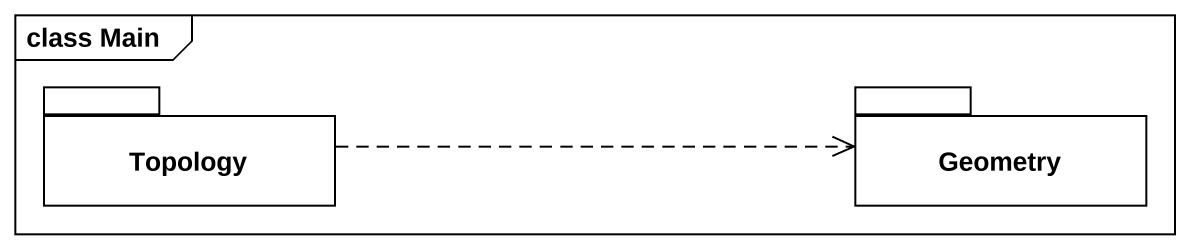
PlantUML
@startuml
mainframe class Main
package Topology {
}
package Geometry {
}
Topology .right.> Geometry
@enduml
